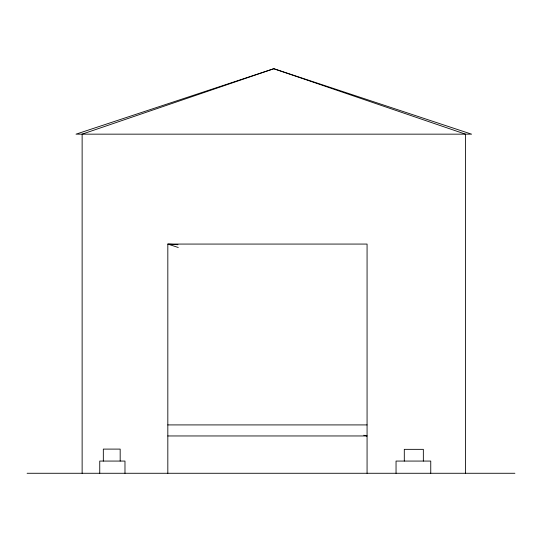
<?xml version="1.0" encoding="UTF-8"?>
<svg xmlns="http://www.w3.org/2000/svg" width="542" height="542" viewBox="0 0 542 542"><rect width="100%" height="100%" fill="white"/><g stroke="black" fill="none" stroke-linecap="round" stroke-linejoin="round"><path stroke-width="0.81" d="M167.824 424.914L367.069 424.914M167.824 435.958L367.069 435.958L363.763 435.226M27.1 473.274L514.9 473.274M177.959 244.706L167.824 244.069L167.824 473.274M178.271 247.491L167.824 244.069L367.069 244.069L367.069 473.274M465.463 473.274L465.463 134.159L273.798 68.726L76.029 134.159L471.567 134.159L273.798 68.726L82.133 134.159L82.133 473.274M430.754 473.274L430.754 461.066L396.046 461.066L396.046 473.274M423.343 461.066L423.343 449.345L404.298 449.345L404.298 461.066M124.978 473.274L124.978 461.066L99.748 461.066L99.748 473.274M120.175 461.066L120.175 449.101L103.326 449.101L103.326 461.066"/></g></svg>
